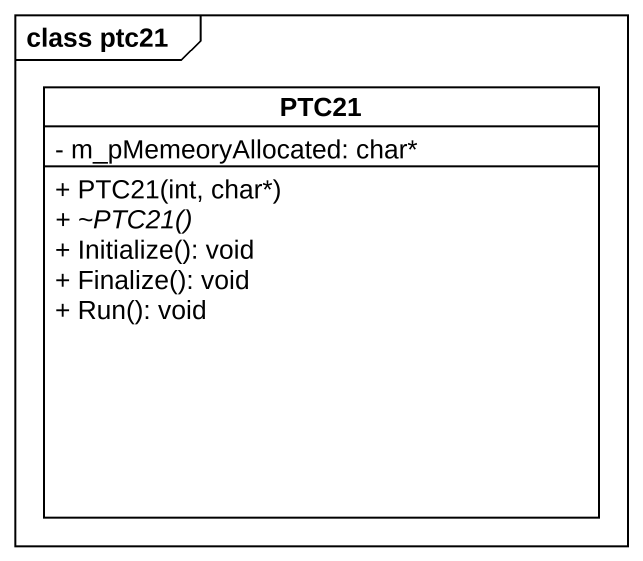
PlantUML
@startuml
mainframe class ptc21
hide circle
hide empty members
skinparam classAttributeIconSize 0
class PTC21 {
  - m_pMemeoryAllocated: char*
  + PTC21(int, char*)
  {abstract} + ~PTC21()
  + Initialize(): void
  + Finalize(): void
  + Run(): void
}
@enduml
